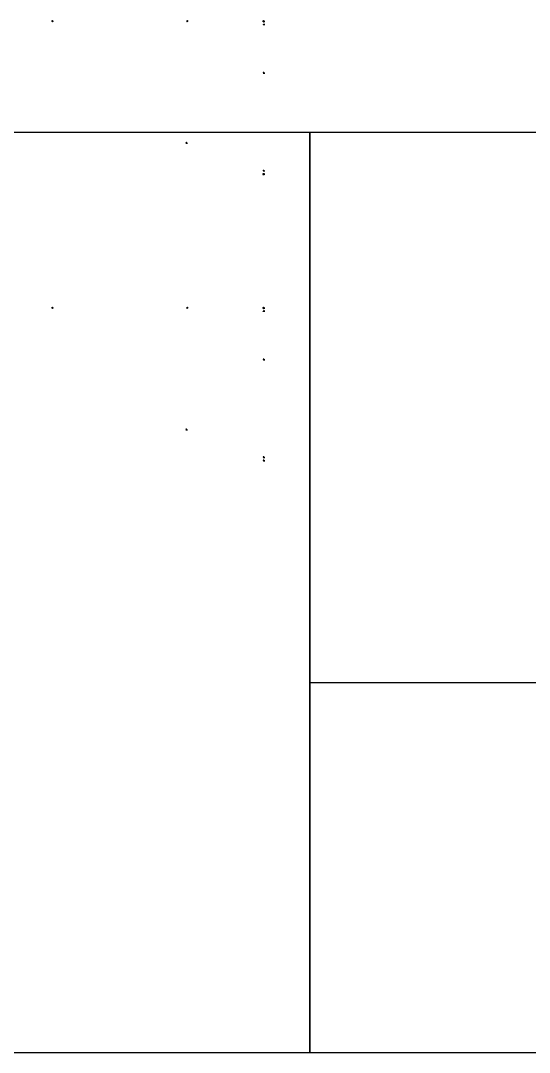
# Model space of a CAD drawing. Header units: millimetres. Extents: x 2519235 to 7246330, y 25937 to 201821.
# Drawn here: x 2763928 to 2819263, y 59821 to 171966 of the extents above; entities that cross this region are included whole.
import ezdxf

# ---------------------------------------------------------------- set-up
doc = ezdxf.new("R2010")
doc.units = ezdxf.units.MM
doc.set_wipeout_variables(frame=1)
doc.linetypes.add('CENTER', pattern=[50.8, 31.75, -6.35, 6.35, -6.35])
doc.linetypes.add('HIDDEN', pattern=[0.375, 0.25, -0.125])
for name, color, linetype in [('000 - STRUCTURE_STEEL_ACCESORIES_MAIN_COLOR_2', 7, 'Continuous'), ('000 - STRUCTURE_STEEL_ACCESORIES_WIPEOUT_', 7, 'Continuous'), ('010 - ASPG_ACCESSORIES_HATCH_', 7, 'Continuous'), ('010 - ASPG_ACCESSORIES_MAIN_COLOR_1', 7, 'Continuous'), ('010 - ASPG_ACCESSORIES_SUB_COLOR_1', 7, 'Continuous'), ('010 - ASPG_ACCESSORIES_SUB_COLOR_2', 7, 'Continuous'), ('010 - ASPG_ACCESSORIES_SYMBOL_', 7, 'Continuous'), ('010 - ASPG_ACCESSORIES_WIPEOUT_', 7, 'Continuous'), ('010 - ASPG_FASTERN_DEF_SUB', 7, 'Continuous'), ('010 - ASPG_FASTERN_HIDDEN_', 7, 'Continuous'), ('010 - ASPG_FASTERN_MAIN_COLOR_1', 7, 'Continuous'), ('010 - ASPG_FASTERN_SUB_COLOR_2', 7, 'Continuous'), ('010 - ASPG_FASTERN_SUB_COLOR_3', 7, 'Continuous')]:
    doc.layers.add(name, color=color, linetype=linetype)
pattern_1 = [(45, (68845973.911, -106253.634), (-4.0411152545, 4.0411152545), []), (45, (68845976.6053, -106253.634), (-4.0411152545, 4.0411152545), [])]
pattern_2 = [(315, (-106132.4893, -14494238.6785), (1.01027881362, 1.01027881362), []), (315, (-106132.4893, -14494239.352), (1.01027881362, 1.01027881362), [])]

# ---------------------------------------------------------------- blocks, each defined once
blk = doc.blocks.new('*U3382')
at = {"layer": '010 - ASPG_ACCESSORIES_SUB_COLOR_2', "color": 7}
for p, q in [((-2, -2), (-2, 0)), ((2, -1), (2, 0)), ((-3, -2), (3, -1)), ((-3, -2), (-2, -2)), ((-3, -2), (-2, -2)), ((-3, -4), (-2, -3)), ((-3, -4), (3, -3)), ((-3, -4), (-2, -4)), ((-3, -6), (-2, -5)), ((-3, -6), (-2, -6)), ((-3, -6), (3, -5)), ((-3, -6), (-2, -5)), ((-3, -6), (-2, -6)), ((-3, -6), (3, -5)), ((-3, -7), (-2, -8)), ((-3, -7), (-2, -7)), ((-3, -7), (3, -7)), ((-3, -9), (-2, -9)), ((-3, -9), (-2, -9)), ((-3, -9), (-2, -9)), ((-3, -11), (-2, -11)), ((-3, -11), (-2, -11)), ((-3, -11), (-2, -11)), ((-2, -2), (2, -1)), ((-2, -3), (-2, -2)), ((-2, -2), (2, -2)), ((-2, -3), (2, -3)), ((-2, -5), (-2, -4)), ((-2, -4), (2, -4)), ((-2, -5), (2, -5)), ((-2, -6), (2, -5)), ((-2, -5), (2, -5)), ((-2, -6), (2, -5)), ((-2, -7), (-2, -6)), ((-2, -7), (-2, -6)), ((-2, -7), (2, -6)), ((-2, -8), (2, -7)), ((-2, -9), (-2, -8)), ((-2, -9), (-1, -9)), ((-2, -9), (-2, -9)), ((-2, -11), (-2, -9)), ((-2, -11), (-2, -11)), ((-2, -11), (-2, -11)), ((-2, -12), (-2, -11)), ((-2, -12), (-2, -16)), ((0, -17), (-2, -16)), ((0, -8), (2, -8)), ((0, -17), (2, -16)), ((1, -9), (2, -9)), ((1, -9), (3, -9)), ((1, -11), (3, -10)), ((1, -10), (2, -10)), ((1, -11), (2, -11)), ((3, -1), (2, -1)), ((3, -1), (2, -2)), ((2, -3), (2, -2)), ((3, -3), (2, -3)), ((3, -3), (2, -4)), ((2, -5), (2, -4)), ((3, -5), (2, -5)), ((2, -6), (2, -5)), ((3, -5), (2, -5)), ((2, -6), (2, -5)), ((3, -5), (2, -5)), ((3, -5), (2, -5)), ((3, -7), (2, -6)), ((3, -7), (2, -7)), ((2, -8), (2, -7)), ((3, -9), (2, -8)), ((3, -9), (2, -9)), ((2, -10), (2, -9)), ((3, -10), (2, -10)), ((3, -10), (2, -11)), ((2, -11), (2, -16))]:
    blk.add_line(p, q, dxfattribs=at)
blk.add_lwpolyline([(0, -17), (1, -11), (1, -9, 0.4176573), (0, -8, 0.0709933), (-2, -9), (-2, -12)], format="xyb", dxfattribs=at)
at = {"layer": '010 - ASPG_ACCESSORIES_SYMBOL_', "color": 7, "linetype": 'CENTER'}
blk.add_line((0, 6), (0, -18), dxfattribs=at)
at = {"layer": '010 - ASPG_FASTERN_MAIN_COLOR_1', "color": 7}
for p, q in [((-6, 1), (-6, 0)), ((6, 0), (-6, 0)), ((5, 1), (-5, 1)), ((-5, 1), (-4, 1)), ((-4, 5), (-4, 1)), ((4, 1), (-4, 1)), ((3, 5), (-3, 5)), ((-3, 1), (-2, 1)), ((-2, 5), (-2, 1)), ((2, 5), (2, 1)), ((2, 1), (2, 1)), ((4, 5), (4, 1)), ((5, 1), (4, 1)), ((6, 1), (6, 0))]:
    blk.add_line(p, q, dxfattribs=at)
for centre, radius, start, end in [((-5, 1), 0.3, 90, 180), ((-3, 4), 1.56, 48.01708, 131.98292), ((0, 0), 5.63, 68.27991, 111.72009), ((3, 4), 1.56, 48.01708, 131.98292), ((5, 1), 0.3, 0, 90)]:
    blk.add_arc(centre, radius, start, end, dxfattribs=at)
blk = doc.blocks.new('G$C7D677D58')
at = {"layer": '010 - ASPG_FASTERN_MAIN_COLOR_1'}
h = blk.add_hatch(dxfattribs=at)
h.set_pattern_fill('ANSI35', scale=0.02, angle=280.6768, style=0)
h.set_pattern_definition([(145.676841, (67.453535, -13.0942606), (0.00281929957, 0.00412935224), []), (145.676841, (67.4500606, -13.0949156), (0.00281929957, 0.00412935224), [0.00625, -0.00125, 0, -0.00125])])
h.paths.add_polyline_path([(0.03, 0.02), (0.02, 0.02), (0.02, 0), (0.03, 0)])
at = {"layer": '010 - ASPG_FASTERN_DEF_SUB', "color": 7, "ltscale": 0.1}
blk.add_line((0.04, 0.01), (0, 0.01, 0), dxfattribs=at)
at = {"layer": '010 - ASPG_FASTERN_MAIN_COLOR_1', "color": 7}
for p, q in [((0, 0, 0), (0, 0.01, 0)), ((0, 0.01, 0), (0, 0.01, 0)), ((0.01, 0.01, 0), (0, 0.01, 0)), ((0.01, 0.01, 0), (0, 0.01, 0)), ((0.01, 0, 0), (0, 0, 0)), ((0, 0, 0), (0, 0, 0)), ((0.01, 0, 0), (0, 0, 0)), ((0.01, 0, 0), (0.01, 0.02, 0)), ((0.01, 0.02, 0), (0.01, 0, 0)), ((0.01, 0.02, 0), (0.01, 0.02, 0)), ((0.01, 0, 0), (0.01, 0.01, 0)), ((0.01, 0, 0), (0.01, 0.01, 0)), ((0.01, 0.01, 0), (0.01, 0.01, 0)), ((0.01, 0.01, 0), (0.01, 0.01, 0)), ((0.01, 0, 0), (0.01, 0, 0)), ((0.01, 0, 0), (0.01, 0, 0)), ((0.01, 0, 0), (0.01, 0, 0)), ((0.03, 0.02), (0.03, 0)), ((0.03, 0), (0.03, 0.02)), ((0.03, 0.02), (0.03, 0.02)), ((0.03, 0), (0.03, 0.01)), ((0.04, 0.01), (0.03, 0.01)), ((0.04, 0.01), (0.03, 0.01)), ((0.04, 0), (0.03, 0)), ((0.04, 0), (0.03, 0)), ((0.03, 0), (0.03, 0)), ((0.04, 0), (0.04, 0.01))]:
    blk.add_line(p, q, dxfattribs=at)
at = {"layer": '010 - ASPG_FASTERN_MAIN_COLOR_1', "color": 7, "elevation": 0}
for points in [[(0.01, 0.01, -0.46188), (0.01, 0.01, -0.23094), (0.01, 0, -0.46188), (0.01, 0)], [(0.01, 0.01, 0.46188), (0.01, 0.01, 0.23094), (0.01, 0, 0.46188), (0.01, 0)], [(0.04, 0.01, -0.46188), (0.04, 0.01, -0.23094), (0.04, 0, -0.46188), (0.04, 0)]]:
    blk.add_lwpolyline(points, format="xyb", dxfattribs=at)
at = {"layer": '010 - ASPG_FASTERN_MAIN_COLOR_1', "color": 7}
blk.add_lwpolyline([(0.03, 0.02), (0.02, 0.02), (0.02, 0), (0.03, 0)], close=True, dxfattribs=at)
at = {"layer": '010 - ASPG_FASTERN_SUB_COLOR_2', "color": 7, "linetype": 'HIDDEN'}
for p, q in [((0.03, 0.01), (0.01, 0.01, 0)), ((0.03, 0.01), (0.01, 0.01, 0)), ((0.03, 0), (0.01, 0, 0)), ((0.03, 0), (0.01, 0, 0))]:
    blk.add_line(p, q, dxfattribs=at)
blk = doc.blocks.new('010 - ASPG_ACCESSORIES_BRACKET_FOR_FRAME_TYPE-1_CUT-VIEW')
at = {"color": 7}
blk.add_wipeout([(0, 25), (0, 0), (40, 0), (40, 3), (3, 3), (3, 25)], dxfattribs=at).dxf.layer = '010 - ASPG_ACCESSORIES_WIPEOUT_'
at = {"layer": '010 - ASPG_ACCESSORIES_HATCH_'}
h = blk.add_hatch(dxfattribs=at)
h.set_pattern_fill('ANSI32', scale=0.03)
h.set_pattern_definition(pattern_1)
h.paths.add_polyline_path([(1, 16), (1, 17), (1, 16), (0, 16), (0, 25), (3, 25), (3, 16)])
h = blk.add_hatch(dxfattribs=at)
h.set_pattern_fill('ANSI32', scale=0.03)
h.set_pattern_definition(pattern_1)
h.paths.add_polyline_path([(0, 0), (0, 12), (0, 12), (1, 12), (2, 11), (2, 12), (3, 12), (3, 3), (20, 3), (20, 0)])
h = blk.add_hatch(dxfattribs=at)
h.set_pattern_fill('ANSI32', scale=0.03)
h.set_pattern_definition(pattern_1)
h.paths.add_polyline_path([(29, 0), (29, 3), (40, 3), (40, 0)])
at = {"layer": '010 - ASPG_ACCESSORIES_MAIN_COLOR_1', "color": 7}
blk.add_lwpolyline([(0, 25), (0, 0), (40, 0), (40, 3), (3, 3), (3, 25)], close=True, dxfattribs=at)
at = {"layer": '010 - ASPG_ACCESSORIES_SUB_COLOR_1', "color": 7}
for points in [[(1, 16), (1, 17), (1, 16), (0, 16), (0, 25), (3, 25), (3, 16)], [(0, 0), (0, 12), (0, 12), (1, 12), (2, 11), (2, 12), (3, 12), (3, 3), (20, 3), (20, 0)], [(29, 0), (29, 3), (40, 3), (40, 0)]]:
    blk.add_lwpolyline(points, close=True, dxfattribs=at)
blk = doc.blocks.new('G$CF155826C')
at = {"layer": '010 - ASPG_FASTERN_DEF_SUB', "color": 7, "ltscale": 0.1}
blk.add_line((0, 0.01), (0.04, 0.01, 0), dxfattribs=at)
at = {"layer": '010 - ASPG_FASTERN_MAIN_COLOR_1', "color": 7}
for p, q in [((0, 0), (0, 0.01)), ((0, 0.01), (0.01, 0.01)), ((0, 0.01), (0.01, 0.01)), ((0, 0), (0.01, 0)), ((0, 0), (0.01, 0)), ((0.01, 0.02), (0.01, 0)), ((0.01, 0), (0.01, 0.02)), ((0.01, 0.02), (0.01, 0.02)), ((0.01, 0), (0.01, 0.01)), ((0.01, 0), (0.01, 0)), ((0.02, 0.02, 0), (0.02, 0, 0)), ((0.03, 0.02, 0), (0.02, 0.02, 0)), ((0.02, 0, 0), (0.03, 0, 0)), ((0.03, 0, 0), (0.03, 0.02, 0)), ((0.03, 0, 0), (0.03, 0.01, 0)), ((0.03, 0, 0), (0.03, 0.01, 0)), ((0.03, 0.01, 0), (0.04, 0.01, 0)), ((0.03, 0.01, 0), (0.03, 0.01, 0)), ((0.03, 0.01, 0), (0.03, 0.01, 0)), ((0.03, 0.01, 0), (0.04, 0.01, 0)), ((0.03, 0, 0), (0.03, 0, 0)), ((0.03, 0, 0), (0.04, 0, 0)), ((0.03, 0, 0), (0.04, 0, 0)), ((0.03, 0, 0), (0.03, 0, 0)), ((0.04, 0, 0), (0.04, 0.01, 0)), ((0.04, 0.01, 0), (0.04, 0.01, 0)), ((0.04, 0, 0), (0.04, 0, 0))]:
    blk.add_line(p, q, dxfattribs=at)
at = {"layer": '010 - ASPG_FASTERN_MAIN_COLOR_1', "color": 7, "elevation": 0}
for points in [[(0, 0.01, 0.46188), (0, 0.01, 0.23094), (0, 0, 0.46188), (0, 0)], [(0.03, 0.01, 0.46188), (0.03, 0.01, 0.23094), (0.03, 0, 0.46188), (0.03, 0)], [(0.03, 0.01, -0.46188), (0.03, 0.01, -0.23094), (0.03, 0, -0.46188), (0.03, 0)]]:
    blk.add_lwpolyline(points, format="xyb", dxfattribs=at)
at = {"layer": '010 - ASPG_FASTERN_SUB_COLOR_3', "color": 7, "linetype": 'HIDDEN'}
for p, q in [((0.01, 0.01), (0.02, 0.01, 0)), ((0.01, 0.01), (0.02, 0.01, 0)), ((0.01, 0), (0.02, 0, 0)), ((0.01, 0), (0.02, 0, 0))]:
    blk.add_line(p, q, dxfattribs=at)
blk = doc.blocks.new('*U2111')
at = {"color": 7}
blk.add_wipeout([(50, 75), (50, 30), (5, 30), (5, 25), (55, 25), (55, 75)], dxfattribs=at).dxf.layer = '000 - STRUCTURE_STEEL_ACCESORIES_WIPEOUT_'
at = {"layer": '010 - ASPG_ACCESSORIES_HATCH_'}
h = blk.add_hatch(dxfattribs=at)
h.set_pattern_fill('ANSI32', scale=0.03, angle=-90)
h.set_pattern_definition([(315, (-106127.4852, -14494238.6785), (1.01027881362, 1.01027881362), []), (315, (-106127.4852, -14494239.352), (1.01027881362, 1.01027881362), [])])
h.paths.add_polyline_path([(50, 75), (50, 30), (5, 30), (5, 25), (55, 25), (55, 75)])
at = {"layer": '000 - STRUCTURE_STEEL_ACCESORIES_MAIN_COLOR_2', "color": 7}
blk.add_lwpolyline([(50, 75), (50, 30), (5, 30), (5, 25), (55, 25), (55, 75)], close=True, dxfattribs=at)
at = {"color": 7, "xscale": -1, "rotation": 270}
blk.add_blockref('*U3382', (3, 11), dxfattribs=at)
at = {"color": 7, "xscale": -1000, "yscale": 1000, "zscale": 1000, "rotation": 90}
blk.add_blockref('G$C7D677D58', (32, 46, 0), dxfattribs=at)
at = {"color": 7, "xscale": -1, "rotation": 180}
blk.add_blockref('010 - ASPG_ACCESSORIES_BRACKET_FOR_FRAME_TYPE-1_CUT-VIEW', (0, 25), dxfattribs=at)
at = {"color": 7, "xscale": -1000, "yscale": 1000, "zscale": 1000, "rotation": 180}
blk.add_blockref('G$CF155826C', (42, 61), dxfattribs=at)
blk = doc.blocks.new('*U2112')
at = {"color": 7}
blk.add_wipeout([(45, 75), (45, 30), (0, 30), (0, 25), (50, 25), (50, 75)], dxfattribs=at).dxf.layer = '000 - STRUCTURE_STEEL_ACCESORIES_WIPEOUT_'
at = {"layer": '010 - ASPG_ACCESSORIES_HATCH_'}
h = blk.add_hatch(dxfattribs=at)
h.set_pattern_fill('ANSI32', scale=0.03, angle=-90)
h.set_pattern_definition(pattern_2)
h.paths.add_polyline_path([(45, 75), (45, 30), (0, 30), (0, 25), (50, 25), (50, 75)])
at = {"layer": '000 - STRUCTURE_STEEL_ACCESORIES_MAIN_COLOR_2', "color": 7}
blk.add_lwpolyline([(45, 75), (45, 30), (0, 30), (0, 25), (50, 25), (50, 75)], close=True, dxfattribs=at)
at = {"color": 7, "xscale": -1, "rotation": 270}
blk.add_blockref('*U3382', (3, 11), dxfattribs=at)
at = {"color": 7, "xscale": -1000, "yscale": 1000, "zscale": 1000, "rotation": 90}
blk.add_blockref('G$C7D677D58', (32, 46, 0), dxfattribs=at)
at = {"color": 7, "xscale": -1, "rotation": 180}
blk.add_blockref('010 - ASPG_ACCESSORIES_BRACKET_FOR_FRAME_TYPE-1_CUT-VIEW', (0, 25), dxfattribs=at)
at = {"color": 7, "xscale": -1000, "yscale": 1000, "zscale": 1000, "rotation": 180}
blk.add_blockref('G$CF155826C', (37, 61), dxfattribs=at)
blk = doc.blocks.new('*U2120')
at = {"color": 7}
blk.add_wipeout([(50, 75), (50, 30), (5, 30), (5, 25), (55, 25), (55, 75)], dxfattribs=at).dxf.layer = '000 - STRUCTURE_STEEL_ACCESORIES_WIPEOUT_'
at = {"layer": '010 - ASPG_ACCESSORIES_HATCH_'}
h = blk.add_hatch(dxfattribs=at)
h.set_pattern_fill('ANSI32', scale=0.03, angle=-90)
h.set_pattern_definition([(315, (-106127.4142, -14494238.6785), (1.01027881362, 1.01027881362), []), (315, (-106127.4142, -14494239.352), (1.01027881362, 1.01027881362), [])])
h.paths.add_polyline_path([(50, 75), (50, 30), (5, 30), (5, 25), (55, 25), (55, 75)])
at = {"layer": '000 - STRUCTURE_STEEL_ACCESORIES_MAIN_COLOR_2', "color": 7}
blk.add_lwpolyline([(50, 75), (50, 30), (5, 30), (5, 25), (55, 25), (55, 75)], close=True, dxfattribs=at)
at = {"color": 7, "xscale": -1, "rotation": 270}
blk.add_blockref('*U3382', (3, 11), dxfattribs=at)
at = {"color": 7, "xscale": -1000, "yscale": 1000, "zscale": 1000, "rotation": 90}
blk.add_blockref('G$C7D677D58', (32, 46, 0), dxfattribs=at)
at = {"color": 7, "xscale": -1, "rotation": 180}
blk.add_blockref('010 - ASPG_ACCESSORIES_BRACKET_FOR_FRAME_TYPE-1_CUT-VIEW', (0, 25), dxfattribs=at)
at = {"color": 7, "xscale": -1000, "yscale": 1000, "zscale": 1000, "rotation": 180}
blk.add_blockref('G$CF155826C', (42, 61), dxfattribs=at)
blk = doc.blocks.new('*U2123')
at = {"color": 7}
blk.add_wipeout([(50, 75), (50, 30), (5, 30), (5, 25), (55, 25), (55, 75)], dxfattribs=at).dxf.layer = '000 - STRUCTURE_STEEL_ACCESORIES_WIPEOUT_'
at = {"layer": '010 - ASPG_ACCESSORIES_HATCH_'}
h = blk.add_hatch(dxfattribs=at)
h.set_pattern_fill('ANSI32', scale=0.03, angle=-90)
h.set_pattern_definition([(315, (-106127.2574, -14494238.6785), (1.01027881362, 1.01027881362), []), (315, (-106127.2574, -14494239.352), (1.01027881362, 1.01027881362), [])])
h.paths.add_polyline_path([(50, 75), (50, 30), (5, 30), (5, 25), (55, 25), (55, 75)])
at = {"layer": '000 - STRUCTURE_STEEL_ACCESORIES_MAIN_COLOR_2', "color": 7}
blk.add_lwpolyline([(50, 75), (50, 30), (5, 30), (5, 25), (55, 25), (55, 75)], close=True, dxfattribs=at)
at = {"color": 7, "xscale": -1, "rotation": 270}
blk.add_blockref('*U3382', (3, 11), dxfattribs=at)
at = {"color": 7, "xscale": -1000, "yscale": 1000, "zscale": 1000, "rotation": 90}
blk.add_blockref('G$C7D677D58', (32, 46, 0), dxfattribs=at)
at = {"color": 7, "xscale": -1, "rotation": 180}
blk.add_blockref('010 - ASPG_ACCESSORIES_BRACKET_FOR_FRAME_TYPE-1_CUT-VIEW', (0, 25), dxfattribs=at)
at = {"color": 7, "xscale": -1000, "yscale": 1000, "zscale": 1000, "rotation": 180}
blk.add_blockref('G$CF155826C', (42, 61), dxfattribs=at)
blk = doc.blocks.new('000_ASPG_TYP_FILES_EXPANSION_BOLT_1')
at = {"layer": '010 - ASPG_FASTERN_HIDDEN_', "color": 7, "linetype": 'CENTER'}
blk.add_line((-15, 0), (75, 0), dxfattribs=at)
at = {"layer": '010 - ASPG_FASTERN_MAIN_COLOR_1', "color": 7}
for p, q in [((-8, 7), (-7, 8)), ((-8, 7), (-8, -7)), ((-7, 8), (-2, 8)), ((-7, 4), (-2, 4)), ((-2, 7), (-2, 8)), ((-2, 7), (-2, -7)), ((-7, -8), (-8, -7)), ((-7, -4), (-2, -4)), ((-7, -8), (-2, -8)), ((-2, -8), (-2, -7))]:
    blk.add_line(p, q, dxfattribs=at)
blk.add_lwpolyline([(-2, -8), (0, -8), (0, 8), (-2, 8)], close=True, dxfattribs=at)
for centre, radius, start, end in [((-5, 6), 3.33, 143.88464, 216.11536), ((4, 0), 12.4, 161.48256, 198.51744), ((-5, 6), 3.33, 323.88464, 36.11536), ((-14, 0), 12.4, 341.48256, 18.51744), ((-5, -6), 3.33, 143.88464, 216.11536), ((-5, -6), 3.33, 323.88464, 36.11536)]:
    blk.add_arc(centre, radius, start, end, dxfattribs=at)
at = {"layer": '010 - ASPG_FASTERN_SUB_COLOR_2', "color": 7}
for p, q in [((-13, 2), (-12, 3)), ((-13, -2), (-13, 2)), ((-11, 4), (-12, -4)), ((-11, 4), (-12, 3)), ((-12, 3), (-12, -3)), ((-12, 3), (-12, 3)), ((-10, 3), (-11, 4)), ((-10, 3), (-11, -3)), ((-10, 4), (-10, -4)), ((-9, 3), (-10, 4)), ((-10, 4), (-10, 3)), ((-8, 4), (-9, -4)), ((-8, 4), (-9, 3)), ((-9, 3), (-9, -3)), ((1, 4), (0, -4)), ((1, 4), (0, 3)), ((2, 4), (1, -4)), ((2, 4), (1, 3)), ((1, 3), (1, 4)), ((1, 3), (1, -3)), ((3, 3), (2, 4)), ((3, 3), (2, -3)), ((3, 4), (3, -4)), ((3, 4), (3, 3)), ((4, 3), (3, 4)), ((5, 4), (4, -4)), ((5, 4), (4, 3)), ((4, 3), (4, -3)), ((6, 4), (5, 3)), ((5, 3), (5, 4)), ((5, 3), (5, -3)), ((6, 4), (6, -4)), ((7, 3), (6, 4)), ((7, 3), (6, -3)), ((8, 4), (7, -4)), ((8, 4), (7, 3)), ((9, 4), (8, -4)), ((9, 4), (8, 3)), ((8, 3), (8, 4)), ((8, 3), (8, -3)), ((10, 3), (9, 4)), ((10, 3), (9, -3)), ((11, 3), (10, 4)), ((10, 4), (10, -4)), ((10, 4), (10, 3)), ((11, 3), (10, -3)), ((12, 4), (11, -4)), ((12, 4), (11, 3)), ((13, 4), (12, -4)), ((13, 4), (12, 3)), ((12, 3), (12, 4)), ((12, 3), (12, -3)), ((13, 4), (48, 4)), ((48, 3), (48, 4)), ((51, 3), (48, 3)), ((51, 4), (60, 5)), ((51, 2), (51, 4)), ((51, 2), (52, 2)), ((51, -4), (51, 1)), ((51, 1), (51, 1)), ((52, 1), (52, 0)), ((52, 0), (52, -1)), ((55, -1), (56, 1)), ((55, 0), (55, 1)), ((56, 2), (58, 2)), ((57, 1), (57, 1)), ((58, 1), (58, 0)), ((58, 0), (58, -1)), ((60, 5), (60, -1)), ((68, 4), (60, 3)), ((68, -4), (68, 4)), ((-13, -2), (-12, -3)), ((-11, -3), (-12, -4)), ((-12, -4), (-12, -3)), ((-10, -4), (-11, -3)), ((-9, -3), (-10, -4)), ((-8, -3), (-9, -4)), ((-9, -4), (-9, -3)), ((1, -3), (0, -4)), ((2, -3), (1, -4)), ((1, -4), (1, -3)), ((3, -4), (2, -3)), ((4, -3), (3, -4)), ((5, -3), (4, -4)), ((4, -4), (4, -3)), ((6, -4), (5, -3)), ((7, -4), (6, -3)), ((6, -3), (6, -4)), ((8, -3), (7, -4)), ((9, -3), (8, -4)), ((8, -4), (8, -3)), ((10, -4), (9, -3)), ((11, -4), (10, -3)), ((10, -3), (10, -4)), ((12, -3), (11, -4)), ((12, -4), (12, -3)), ((13, -4), (48, -4)), ((48, -4), (48, -3)), ((48, -3), (51, -3)), ((60, -5), (51, -4)), ((53, -2), (54, -2)), ((54, -1), (54, -1)), ((59, -1), (60, -1)), ((59, -2), (60, -2)), ((60, -2), (60, -5)), ((60, -3), (68, -4))]:
    blk.add_line(p, q, dxfattribs=at)
for centre, start, end in [((51, 0), 0, 121.93939), ((52, 1), 0, 90), ((56, 1), 90, 161.56505), ((57, 0), 90, 159.11632), ((57, 0), 3.01857, 90), ((58, 1), 0, 90), ((54, 0), 180, 270), ((53, -1), 180, 270), ((54, 0), 270, 341.56505), ((54, -1), 270, 339.11632), ((59, 0), 180, 267.82545), ((59, -1), 183.01857, 270)]:
    blk.add_arc(centre, 1, start, end, dxfattribs=at)
blk = doc.blocks.new('*U3376')
at = {"color": 7}
blk.add_wipeout([(45, 75), (45, 30), (0, 30), (0, 25), (50, 25), (50, 75)], dxfattribs=at).dxf.layer = '000 - STRUCTURE_STEEL_ACCESORIES_WIPEOUT_'
at = {"layer": '010 - ASPG_ACCESSORIES_HATCH_'}
h = blk.add_hatch(dxfattribs=at)
h.set_pattern_fill('ANSI32', scale=0.03, angle=-90)
h.set_pattern_definition(pattern_2)
h.paths.add_polyline_path([(45, 75), (45, 30), (0, 30), (0, 25), (50, 25), (50, 75)])
at = {"layer": '000 - STRUCTURE_STEEL_ACCESORIES_MAIN_COLOR_2', "color": 7}
blk.add_lwpolyline([(45, 75), (45, 30), (0, 30), (0, 25), (50, 25), (50, 75)], close=True, dxfattribs=at)
at = {"color": 7, "xscale": -1, "rotation": 270}
blk.add_blockref('*U3382', (3, 11), dxfattribs=at)
at = {"color": 7, "xscale": -1000, "yscale": 1000, "zscale": 1000, "rotation": 90}
blk.add_blockref('G$C7D677D58', (32, 46, 0), dxfattribs=at)
at = {"color": 7, "xscale": -1, "rotation": 180}
blk.add_blockref('010 - ASPG_ACCESSORIES_BRACKET_FOR_FRAME_TYPE-1_CUT-VIEW', (0, 25), dxfattribs=at)
at = {"color": 7}
blk.add_blockref('000_ASPG_TYP_FILES_EXPANSION_BOLT_1', (45, 52), dxfattribs=at)
blk = doc.blocks.new('*U2122')
at = {"color": 7}
blk.add_wipeout([(45, 75), (45, 30), (0, 30), (0, 25), (50, 25), (50, 75)], dxfattribs=at).dxf.layer = '000 - STRUCTURE_STEEL_ACCESORIES_WIPEOUT_'
at = {"layer": '010 - ASPG_ACCESSORIES_HATCH_'}
h = blk.add_hatch(dxfattribs=at)
h.set_pattern_fill('ANSI32', scale=0.03, angle=-90)
h.set_pattern_definition([(315, (-106132.4981, -14494238.6785), (1.01027881362, 1.01027881362), []), (315, (-106132.4981, -14494239.352), (1.01027881362, 1.01027881362), [])])
h.paths.add_polyline_path([(45, 75), (45, 30), (0, 30), (0, 25), (50, 25), (50, 75)])
at = {"layer": '000 - STRUCTURE_STEEL_ACCESORIES_MAIN_COLOR_2', "color": 7}
blk.add_lwpolyline([(45, 75), (45, 30), (0, 30), (0, 25), (50, 25), (50, 75)], close=True, dxfattribs=at)
at = {"color": 7, "xscale": -1, "rotation": 270}
blk.add_blockref('*U3382', (3, 11), dxfattribs=at)
at = {"color": 7, "xscale": -1000, "yscale": 1000, "zscale": 1000, "rotation": 90}
blk.add_blockref('G$C7D677D58', (32, 46, 0), dxfattribs=at)
at = {"color": 7, "xscale": -1, "rotation": 180}
blk.add_blockref('010 - ASPG_ACCESSORIES_BRACKET_FOR_FRAME_TYPE-1_CUT-VIEW', (0, 25), dxfattribs=at)
at = {"color": 7}
blk.add_blockref('000_ASPG_TYP_FILES_EXPANSION_BOLT_1', (45, 52), dxfattribs=at)
blk = doc.blocks.new('*U3377')
at = {"color": 7}
blk.add_wipeout([(50, 75), (50, 30), (5, 30), (5, 25), (55, 25), (55, 75)], dxfattribs=at).dxf.layer = '000 - STRUCTURE_STEEL_ACCESORIES_WIPEOUT_'
at = {"layer": '010 - ASPG_ACCESSORIES_HATCH_'}
h = blk.add_hatch(dxfattribs=at)
h.set_pattern_fill('ANSI32', scale=0.03, angle=-90)
h.set_pattern_definition([(315, (-106127.2574, -14494238.6785), (1.01027881362, 1.01027881362), []), (315, (-106127.2574, -14494239.352), (1.01027881362, 1.01027881362), [])])
h.paths.add_polyline_path([(50, 75), (50, 30), (5, 30), (5, 25), (55, 25), (55, 75)])
at = {"layer": '000 - STRUCTURE_STEEL_ACCESORIES_MAIN_COLOR_2', "color": 7}
blk.add_lwpolyline([(50, 75), (50, 30), (5, 30), (5, 25), (55, 25), (55, 75)], close=True, dxfattribs=at)
at = {"color": 7, "xscale": -1, "rotation": 270}
blk.add_blockref('*U3382', (3, 11), dxfattribs=at)
at = {"color": 7, "xscale": -1000, "yscale": 1000, "zscale": 1000, "rotation": 90}
blk.add_blockref('G$C7D677D58', (32, 46, 0), dxfattribs=at)
at = {"color": 7, "xscale": -1, "rotation": 180}
blk.add_blockref('010 - ASPG_ACCESSORIES_BRACKET_FOR_FRAME_TYPE-1_CUT-VIEW', (0, 25), dxfattribs=at)
at = {"color": 7, "xscale": -1000, "yscale": 1000, "zscale": 1000, "rotation": 180}
blk.add_blockref('G$CF155826C', (42, 61), dxfattribs=at)
blk = doc.blocks.new('*U2127')
at = {"color": 7}
blk.add_wipeout([(45, 75), (45, 30), (0, 30), (0, 25), (50, 25), (50, 75)], dxfattribs=at).dxf.layer = '000 - STRUCTURE_STEEL_ACCESORIES_WIPEOUT_'
at = {"layer": '010 - ASPG_ACCESSORIES_HATCH_'}
h = blk.add_hatch(dxfattribs=at)
h.set_pattern_fill('ANSI32', scale=0.03, angle=-90)
h.set_pattern_definition([(315, (-106132.3324, -14494238.6785), (1.01027881362, 1.01027881362), []), (315, (-106132.3324, -14494239.352), (1.01027881362, 1.01027881362), [])])
h.paths.add_polyline_path([(45, 75), (45, 30), (0, 30), (0, 25), (50, 25), (50, 75)])
at = {"layer": '000 - STRUCTURE_STEEL_ACCESORIES_MAIN_COLOR_2', "color": 7}
blk.add_lwpolyline([(45, 75), (45, 30), (0, 30), (0, 25), (50, 25), (50, 75)], close=True, dxfattribs=at)
at = {"color": 7, "xscale": -1, "rotation": 270}
blk.add_blockref('*U3382', (3, 11), dxfattribs=at)
at = {"color": 7, "xscale": -1000, "yscale": 1000, "zscale": 1000, "rotation": 90}
blk.add_blockref('G$C7D677D58', (32, 46, 0), dxfattribs=at)
at = {"color": 7, "xscale": -1, "rotation": 180}
blk.add_blockref('010 - ASPG_ACCESSORIES_BRACKET_FOR_FRAME_TYPE-1_CUT-VIEW', (0, 25), dxfattribs=at)
at = {"color": 7}
blk.add_blockref('000_ASPG_TYP_FILES_EXPANSION_BOLT_1', (45, 52), dxfattribs=at)
blk = doc.blocks.new('*U2128')
at = {"color": 7}
blk.add_wipeout([(45, 75), (45, 30), (0, 30), (0, 25), (50, 25), (50, 75)], dxfattribs=at).dxf.layer = '000 - STRUCTURE_STEEL_ACCESORIES_WIPEOUT_'
at = {"layer": '010 - ASPG_ACCESSORIES_HATCH_'}
h = blk.add_hatch(dxfattribs=at)
h.set_pattern_fill('ANSI32', scale=0.03, angle=-90)
h.set_pattern_definition([(315, (-106132.488, -14494238.6785), (1.01027881362, 1.01027881362), []), (315, (-106132.488, -14494239.352), (1.01027881362, 1.01027881362), [])])
h.paths.add_polyline_path([(45, 75), (45, 30), (0, 30), (0, 25), (50, 25), (50, 75)])
at = {"layer": '000 - STRUCTURE_STEEL_ACCESORIES_MAIN_COLOR_2', "color": 7}
blk.add_lwpolyline([(45, 75), (45, 30), (0, 30), (0, 25), (50, 25), (50, 75)], close=True, dxfattribs=at)
at = {"color": 7, "xscale": -1, "rotation": 270}
blk.add_blockref('*U3382', (3, 11), dxfattribs=at)
at = {"color": 7, "xscale": -1000, "yscale": 1000, "zscale": 1000, "rotation": 90}
blk.add_blockref('G$C7D677D58', (32, 46, 0), dxfattribs=at)
at = {"color": 7, "xscale": -1, "rotation": 180}
blk.add_blockref('010 - ASPG_ACCESSORIES_BRACKET_FOR_FRAME_TYPE-1_CUT-VIEW', (0, 25), dxfattribs=at)
at = {"color": 7}
blk.add_blockref('000_ASPG_TYP_FILES_EXPANSION_BOLT_1', (45, 52), dxfattribs=at)

msp = doc.modelspace()

# ---------------------------------------------------------------- linework, layer by layer
at = {"color": 7}
for points in [[(2695400.188, 59821.36), (2795400.188, 59821.36), (2795400.188, 159821.36), (2695400.188, 159821.36)], [(2795400.188, 59821.36), (2895400.188, 59821.36), (2895400.188, 159821.36), (2795400.188, 159821.36)]]:
    msp.add_lwpolyline(points, close=True, dxfattribs=at)
at = {"layer": 'Defpoints', "color": 7}
msp.add_line((2895400.188, 100000), (2795400.188, 100000), dxfattribs=at)

# ---------------------------------------------------------------- block references
at = {"color": 7}
for name, p, rotation in [('*U2111', (2767356.298, 171951.118), 270), ('*U2123', (2790406.298, 171576.119), 180)]:
    msp.add_blockref(name, p, dxfattribs=dict(at, rotation=rotation))
at = {"color": 7, "yscale": -1}
for name, p, rotation in [('*U2112', (2782081.298, 171951.118), 270), ('*U3377', (2790406.298, 166251.119), 180)]:
    msp.add_blockref(name, p, dxfattribs=dict(at, rotation=rotation))

# ---------------------------------------------------------------- next in the draw order: block references
for name, p, rotation in [('*U3376', (2790356.598, 171951.118), 270), ('*U2123', (2790406.298, 155626.119), 180), ('*U2112', (2782081.298, 140801.866), 270), ('*U3377', (2790406.298, 135101.867), 180), ('*U2123', (2790406.298, 124476.867), 180)]:
    msp.add_blockref(name, p, dxfattribs=dict(at, rotation=rotation))
at = {"color": 7}
for name, p, rotation in [('*U2120', (2781996.298, 158651.118), 90), ('*U2111', (2767356.298, 140801.866), 270), ('*U2123', (2790406.298, 140426.867), 180), ('*U2120', (2781996.298, 127501.866), 90)]:
    msp.add_blockref(name, p, dxfattribs=dict(at, rotation=rotation))

# ---------------------------------------------------------------- next in the draw order: block references
at = {"color": 7, "rotation": 179.9999999951299}
msp.add_blockref('*U2122', (2790406.298, 171901.118), dxfattribs=at)
at = {"color": 7, "yscale": -1}
for name, p, rotation in [('*U2127', (2790406.298, 155276.119), 179.999999999734), ('*U3376', (2790356.598, 140801.866), 270), ('*U2127', (2790406.298, 124126.867), 179.999999999734)]:
    msp.add_blockref(name, p, dxfattribs=dict(at, rotation=rotation))

# ---------------------------------------------------------------- next in the draw order: block references
at = {"color": 7}
for name, p, rotation in [('*U2128', (2790356.141, 155226.118), 90), ('*U2122', (2790406.298, 140751.866), 179.9999999951299)]:
    msp.add_blockref(name, p, dxfattribs=dict(at, rotation=rotation))

doc.saveas('drawing.dxf')
